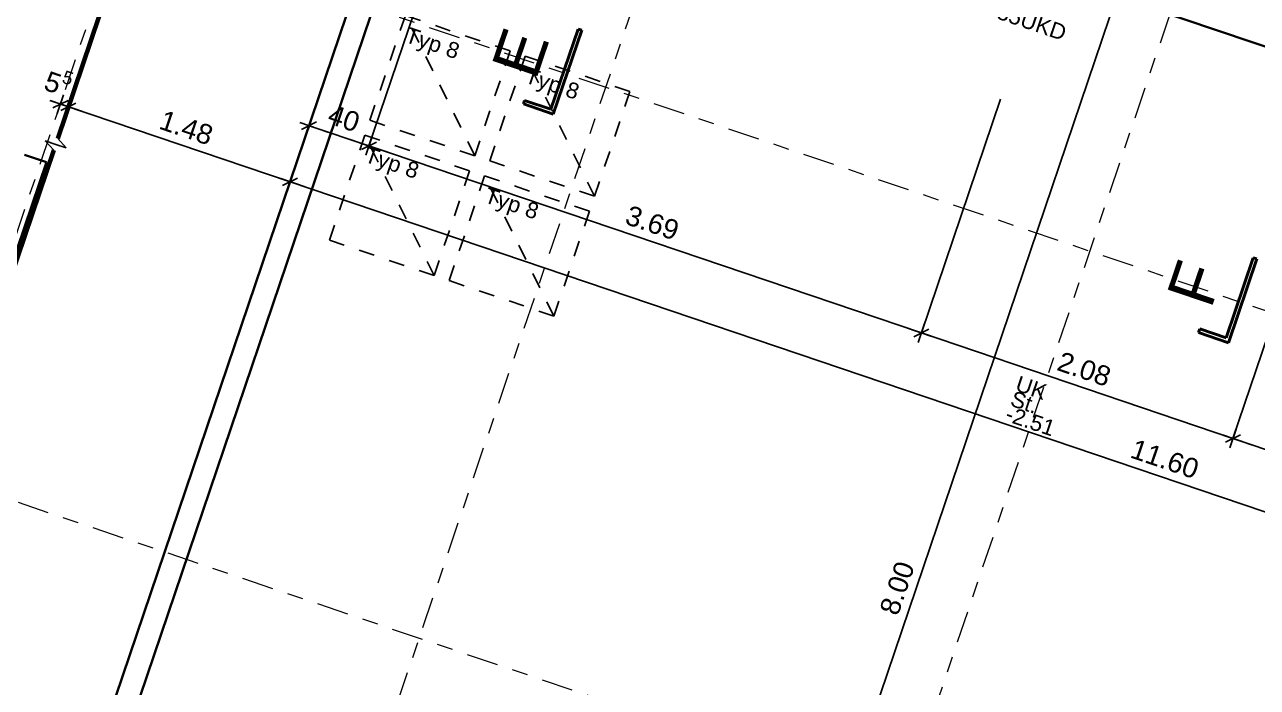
# Model space of a CAD drawing. Header units: metres. Extents: x 2661608 to 2661648.6, y 1209464.3 to 1209501.1.
# Drawn here: x 2661615.77 to 2661623.57, y 1209482.87 to 1209487.07 of the extents above; entities that cross this region are included whole.
import ezdxf

# ---------------------------------------------------------------- set-up
doc = ezdxf.new("R2010")
doc.units = ezdxf.units.M
doc.header["$PDMODE"] = 65
for name, pattern in [('AUSGEZOGEN', [0]), ('PHANTOM2_S8', [0.3, 0.2, -0.05, 0, -0.05]), ('VERDECKT2_S2', [0.025, 0, -0.025])]:
    doc.linetypes.add(name, pattern=pattern)
for name, color, linetype, lineweight in [('TB_641', 7, 'AUSGEZOGEN', 25), ('TB_643', 7, 'AUSGEZOGEN', 25), ('TB_645', 7, 'AUSGEZOGEN', 25), ('TB_649', 7, 'AUSGEZOGEN', 25), ('TB_650', 7, 'AUSGEZOGEN', 25), ('TB_651', 7, 'AUSGEZOGEN', 25)]:
    doc.layers.add(name, color=color, linetype=linetype, lineweight=lineweight)
doc.styles.add('MtXpl_Arial', font='arial.ttf')

# ---------------------------------------------------------------- blocks, each defined once
blk = doc.blocks.new('ALL_ML_STRICH')
at = {"color": 0, "linetype": 'ByBlock', "lineweight": -2}
for p, q in [((-1, 0), (0.5, 0)), ((-0.3, -0.3), (0.3, 0.3)), ((0, -0.5), (0, 0.5))]:
    blk.add_line(p, q, dxfattribs=at)

msp = doc.modelspace()

# ---------------------------------------------------------------- linework, layer by layer
at = {"layer": 'DEFPOINTS', "color": 7, "linetype": 'AUSGEZOGEN', "lineweight": 25, "transparency": 16777216}
for p in [(2661615.9986, 1209486.5643), (2661616.0491, 1209486.5472), (2661617.5712, 1209486.4278), (2661617.9501, 1209486.2995), (2661617.4509, 1209486.0726), (2661621.4452, 1209485.1162), (2661623.4153, 1209484.4491)]:
    msp.add_point(p, dxfattribs=at)
at = {"layer": 'TB_641', "color": 7, "linetype": 'AUSGEZOGEN', "lineweight": 35, "transparency": 33554687}
for p, q in [((2661618.345, 1209488.7132), (2661615.1701, 1209479.3361)), ((2661615.3075, 1209479.2896), (2661618.4823, 1209488.6667)), ((2661622.219, 1209487.4016), (2661624.1891, 1209486.7345)), ((2661615.0834, 1209483.7574), (2661615.9092, 1209486.1964)), ((2661615.7719, 1209486.2429), (2661615.9092, 1209486.1964))]:
    msp.add_line(p, q, dxfattribs=at)
at = {"layer": 'TB_643', "color": 7, "linetype": 'PHANTOM2_S8', "lineweight": 18, "transparency": 33554687}
for p, q in [((2661611.7006, 1209473.87), (2661620.5806, 1209500.0975)), ((2661614.7632, 1209472.8331), (2661623.6431, 1209499.0606)), ((2661617.8257, 1209471.7962), (2661626.7057, 1209498.0238)), ((2661612.6477, 1209488.974), (2661644.6767, 1209478.1298)), ((2661611.4676, 1209485.4884), (2661643.4966, 1209474.6442))]:
    msp.add_line(p, q, dxfattribs=at)
at = {"layer": 'TB_645', "color": 7, "linetype": 'VERDECKT2_S2', "lineweight": 25, "transparency": 33554687}
for p, q in [((2661617.956, 1209486.4618), (2661618.1805, 1209487.1248)), ((2661618.1805, 1209487.1248), (2661618.8435, 1209486.9004)), ((2661618.619, 1209486.2373), (2661618.1805, 1209487.1248)), ((2661618.8435, 1209486.9004), (2661618.619, 1209486.2373)), ((2661618.7137, 1209486.2053), (2661618.9382, 1209486.8683)), ((2661618.9382, 1209486.8683), (2661619.6012, 1209486.6438)), ((2661619.3768, 1209485.9808), (2661618.9382, 1209486.8683)), ((2661619.6012, 1209486.6438), (2661619.3768, 1209485.9808)), ((2661618.619, 1209486.2373), (2661617.956, 1209486.4618)), ((2661617.6994, 1209485.7041), (2661617.9239, 1209486.3671)), ((2661617.9239, 1209486.3671), (2661618.5869, 1209486.1426)), ((2661618.3625, 1209485.4796), (2661617.9239, 1209486.3671)), ((2661619.3768, 1209485.9808), (2661618.7137, 1209486.2053)), ((2661618.5869, 1209486.1426), (2661618.3625, 1209485.4796)), ((2661618.4572, 1209485.4475), (2661618.6817, 1209486.1105)), ((2661618.6817, 1209486.1105), (2661619.3447, 1209485.8861)), ((2661619.1202, 1209485.223), (2661618.6817, 1209486.1105)), ((2661619.3447, 1209485.8861), (2661619.1202, 1209485.223)), ((2661618.3625, 1209485.4796), (2661617.6994, 1209485.7041)), ((2661619.1202, 1209485.223), (2661618.4572, 1209485.4475))]:
    msp.add_line(p, q, dxfattribs=at)
at = {"layer": 'TB_649', "color": 7, "linetype": 'AUSGEZOGEN', "lineweight": -2, "transparency": 16777216}
for p, q in [((2661618.4511, 1209487.7793), (2661617.9501, 1209486.2995)), ((2661618.4511, 1209487.7793), (2661617.9501, 1209486.2995)), ((2661620.1138, 1209479.6682), (2661622.6794, 1209487.2457)), ((2661621.9462, 1209486.596), (2661621.4452, 1209485.1162)), ((2661621.9462, 1209486.596), (2661621.4452, 1209485.1162)), ((2661615.9986, 1209486.5643), (2661615.9986, 1209486.5643)), ((2661615.9986, 1209486.5643), (2661616.0491, 1209486.5472)), ((2661616.0491, 1209486.5472), (2661616.0491, 1209486.5472)), ((2661616.0491, 1209486.5472), (2661616.0491, 1209486.5472)), ((2661616.0491, 1209486.5472), (2661617.4509, 1209486.0726)), ((2661617.5712, 1209486.4278), (2661617.5712, 1209486.4278)), ((2661617.5712, 1209486.4278), (2661617.9501, 1209486.2995)), ((2661617.9501, 1209486.2995), (2661621.4452, 1209485.1162)), ((2661617.4509, 1209486.0726), (2661617.4509, 1209486.0726)), ((2661617.4509, 1209486.0726), (2661617.4509, 1209486.0726)), ((2661617.4509, 1209486.0726), (2661628.4383, 1209482.3526)), ((2661623.9163, 1209485.9289), (2661623.4153, 1209484.4491)), ((2661623.9163, 1209485.9289), (2661623.4153, 1209484.4491)), ((2661621.4452, 1209485.1162), (2661623.4153, 1209484.4491)), ((2661623.4153, 1209484.4491), (2661624.4336, 1209484.1044))]:
    msp.add_line(p, q, dxfattribs=at)
at = {"layer": 'TB_649', "color": 7, "linetype": 'AUSGEZOGEN', "lineweight": 50, "transparency": 33554687}
for p, q in [((2661619.1013, 1209486.5313), (2661619.2732, 1209487.039)), ((2661619.1164, 1209486.5009), (2661619.2959, 1209487.0313)), ((2661619.2732, 1209487.039), (2661619.2959, 1209487.0313)), ((2661618.9269, 1209486.565), (2661618.9346, 1209486.5877)), ((2661618.9346, 1209486.5877), (2661619.1013, 1209486.5313)), ((2661618.9269, 1209486.565), (2661619.1164, 1209486.5009)), ((2661623.3729, 1209485.085), (2661623.5448, 1209485.5927)), ((2661623.388, 1209485.0546), (2661623.5676, 1209485.585)), ((2661623.5448, 1209485.5927), (2661623.5676, 1209485.585)), ((2661623.1985, 1209485.1188), (2661623.2062, 1209485.1415)), ((2661623.1985, 1209485.1188), (2661623.388, 1209485.0546)), ((2661623.2062, 1209485.1415), (2661623.3729, 1209485.085))]:
    msp.add_line(p, q, dxfattribs=at)
at = {"layer": 'TB_650', "color": 1, "linetype": 'AUSGEZOGEN', "lineweight": 70, "transparency": 33554687}
for p, q in [((2661615.981, 1209486.346), (2661616.3017, 1209487.2932)), ((2661615.6355, 1209485.3256), (2661615.9562, 1209486.2728))]:
    msp.add_line(p, q, dxfattribs=at)
at = {"layer": 'TB_650', "color": 1, "linetype": 'AUSGEZOGEN', "lineweight": 25, "transparency": 33554687}
for p, q in [((2661616.0349, 1209486.287), (2661615.981, 1209486.346)), ((2661615.9686, 1209486.3094), (2661615.9023, 1209486.3319)), ((2661615.9023, 1209486.3319), (2661615.9562, 1209486.2728)), ((2661615.9686, 1209486.3094), (2661616.0349, 1209486.287))]:
    msp.add_line(p, q, dxfattribs=at)

# ---------------------------------------------------------------- block references
at = {"layer": 'TB_649', "color": 7, "linetype": 'AUSGEZOGEN', "lineweight": 25, "transparency": 16777216, "xscale": 0.125, "yscale": 0.125, "zscale": 0.125}
for p, rotation in [((2661616.0491, 1209486.5472), 341.2952435380498), ((2661615.9986, 1209486.5643), 161.2952435380497), ((2661616.0491, 1209486.5472), 161.2952435380497), ((2661617.5712, 1209486.4278), 161.2952432638242), ((2661617.9501, 1209486.2995), 341.2952432638242), ((2661617.9501, 1209486.2995), 161.2952432638242), ((2661617.4509, 1209486.0726), 341.2952435380498), ((2661617.4509, 1209486.0726), 161.2952435380497), ((2661621.4452, 1209485.1162), 341.2952432638242), ((2661621.4452, 1209485.1162), 161.2952432638242), ((2661623.4153, 1209484.4491), 341.2952432638242), ((2661623.4153, 1209484.4491), 161.2952432638242)]:
    msp.add_blockref('ALL_ML_STRICH', p, dxfattribs=dict(at, rotation=rotation))

# ---------------------------------------------------------------- texts
at = {"layer": 'TB_645', "color": 7, "style": 'MtXpl_Arial'}
for s, p in [('Typ', (2661618.1706, 1209486.9596)), ('8', (2661618.428, 1209486.8724)), ('Typ', (2661618.9284, 1209486.703)), ('8', (2661619.1857, 1209486.6159)), ('Typ', (2661617.9141, 1209486.2018)), ('8', (2661618.1714, 1209486.1147)), ('Typ', (2661618.6718, 1209485.9453)), ('8', (2661618.9292, 1209485.8581))]:
    msp.add_text(s, height=0.1, rotation=-18.70471, dxfattribs=at).set_placement(p)
at = {"layer": 'TB_649', "color": 7, "style": 'MtXpl_Arial'}
for s, width, p in [('E', 0.99, (2661619.0053, 1209486.709)), ('F', 0.98, (2661623.2769, 1209485.2627))]:
    msp.add_text(s, height=0.3, rotation=71.29524, dxfattribs=dict(at, width=width)).set_placement(p)
for s, height, rotation, p in [('5', 0.125, -18.70476, (2661615.8846, 1209486.658)), ('5', 0.0825, -18.70476, (2661616.0019, 1209486.7017)), ('1.48', 0.125, -18.70476, (2661616.6142, 1209486.4109)), ('40', 0.125, -18.70476, (2661617.6802, 1209486.4459)), ('3.69', 0.125, -18.70476, (2661619.5619, 1209485.809)), ('2.08', 0.125, -18.70476, (2661622.2944, 1209484.8837)), ('UK', 0.1, -18.70476, (2661622.0323, 1209484.7536)), ('St.', 0.1, -18.70476, (2661622.0001, 1209484.6585)), ('-2.51', 0.1, -18.70476, (2661621.9679, 1209484.5634)), ('11.60', 0.125, -18.70476, (2661622.7586, 1209484.3306)), ('8.00', 0.125, 71.29524, (2661621.2957, 1209483.3214))]:
    msp.add_text(s, height=height, rotation=rotation, dxfattribs=at).set_placement(p)
at = {"layer": 'TB_651', "color": 7, "style": 'MtXpl_Arial'}
msp.add_text('OK=35UKD', height=0.1, rotation=-18.70476, dxfattribs=at).set_placement((2661621.6457, 1209487.1987))

doc.saveas('drawing.dxf')
